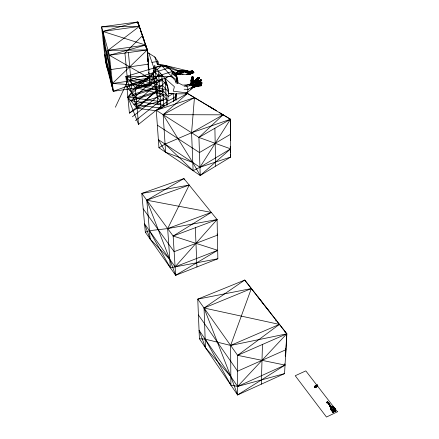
<?xml version="1.0" encoding="UTF-8"?>
<svg xmlns="http://www.w3.org/2000/svg" width="439" height="439" viewBox="0 0 439 439"><rect width="100%" height="100%" fill="white"/><g stroke="black" fill="none" stroke-linecap="round" stroke-linejoin="round"><path stroke-width="0.66" d="M284.697 363.777L285.032 365.078L237.587 394.957L237.625 355.327L197.764 299.135L244.677 280.093L286.76 333.838L284.56 373.611L237.587 394.957L199.41 338.76L197.764 299.135L251.327 288.588L230.618 345.444L230.892 385.102L237.598 386.463L284.56 373.611M316.552 386.836C315.718 385.788 317.21 387.297 316.338 386.221M189.807 85.073L190.921 83.761L190.943 80.321L191.816 76.891L192.348 76.578L193.165 77.044L193.1 80.386L191.777 83.377L190.828 84.513L189.615 84.765L191.141 83.646L192.946 83.311L199.147 78.065L198.96 77.544L198.071 77.396L195.607 79.958L198.637 77.302L198.993 77.632L195.245 81.769M189.889 85.029L191.141 83.646L191.163 80.205L192.03 76.776L192.425 76.715L192.897 76.825L192.628 80.128L191.777 83.377L192.545 83.333L193.336 84.392M173.734 93.919L173.537 101.837M188.199 71.853L188.199 71.513L192.518 70.92L193.144 71.859L188.26 72.923L193.884 72.72L193.369 71.798L193.835 72.336L193.369 72.929L188.177 73.362L192.672 73.494L192.298 72.671L190.515 72.803M317.298 386.09L316.859 386.194L317.732 386.172L317.743 385.651L316.717 385.563L316.706 386.084L317.37 386.133L316.256 386.265L316.673 386.457L316.552 386.83L316.706 386.369L316.289 386.622L316.151 385.969C316.042 386.858 317.145 386.803 316.327 385.886C315.18 385.974 316.942 385.305 315.965 385.908L316.365 386.929L316.08 386.347M330.792 405.883L330.013 406.256L329.585 405.702L330.364 405.329L331.176 406.273L330.007 406.832L330.024 405.093L327.752 402.042L327.362 402.223L327.966 402.316M163.665 100.026L160.454 101.041L157.338 97.463L153.288 74.981L153.354 70.322L155.263 67.633C163.017 62.398 171.885 69.296 176.648 75.519L177.795 80.425L177.927 82.987M316.042 386.397L316.19 385.793L316.557 386.83L316.157 385.804M176.204 100.196L176.324 93.512M316.157 386.578L316.398 386.907L316.327 385.886L316.365 386.858L316.245 385.925L316.217 386.315M317.529 386.188L317.743 385.651L316.777 386.133L316.717 385.563L317.496 385.486L316.782 385.612L316.777 386.133L317.37 386.029M317.199 386.271L316.832 385.541L317.616 386.194L317.622 385.568L316.909 385.694M317.638 386.111L317.496 385.486L316.782 385.612L316.706 386.084L317.024 386.298L317.029 385.672M316.996 386.221L317.309 385.458L317.49 386.111M317.375 385.766L317.424 385.442M261.315 384.174L262.456 344.467M197.545 84.573L201.792 83.388L201.677 82.417L197.962 82.998L197.528 82.746L201.331 80.847L201.402 80.123L201.128 79.783L196.826 81.544L200.826 79.744L201.353 80.123L201.111 80.963M190.943 80.321L191.827 80.057L193.1 80.386L192.962 80.666L193.165 77.044L192.134 76.693M275.901 320.931L275.944 319.828L244.792 280.049M177.647 83.388L177.795 80.425M153.195 68.967L154.808 65.235L155.274 67.628L165.015 78.351L167.709 86.225L168.477 91.949L167.374 105.031M285.147 332.751L285.202 331.648M192.962 80.666L193.165 77.044L192.628 80.128L192.348 76.578M148.168 67.419L148.195 62.914M316.228 386.364L316.503 386.556M316.162 386.304L315.01 387.083L314.851 386.721L315.476 386.221C315.707 388.306 314.708 385.458 315.729 386.797L315.723 386.386L315.098 386.885L315.432 387.214L315.619 386.468L314.785 386.671L315.081 387.132L315.723 386.386L315.405 386.172L314.785 386.671L315.081 387.132L314.955 386.638L315.476 386.221L315.954 386.797L315.284 387.264M316.299 386.271L316.327 385.886L316.623 386.496M315.405 386.172L315.954 386.797L315.416 386.463M230.135 147.603L230.629 148.87L199.959 167.27L193.122 170.711L191.574 132.765L194.444 97.645L156.273 110.31L158.945 147.751L200.239 175.496L230.673 157.041L230.459 119.265L187.53 93.491L156.273 110.31L198.933 137.445L230.629 148.87L230.239 146.33M316.003 387.489L316.091 386.556L315.411 385.672M330.578 409.247L331.022 409.34L332.559 411.831L335.303 411.217L335.133 408.802L331.193 407.864L330.973 409.763L332.608 411.409L332.96 412.347L335.303 411.217L335.533 409.318L333.141 406.223L330.792 407.348L330.578 409.247L332.96 412.347L335.358 410.8L335.445 410.059L333.091 411.189L330.71 408.089M315.817 386.836L315.114 387M190.603 74.251L190.466 73.461C191.135 75.887 179.063 73.626 177.197 74.229L178.058 70.553C171.847 67.831 165.596 64.945 158.77 64.209L161.826 65.652L176.708 82.197L182.712 85.122L190.482 84.639L191.986 85.331L192.639 86.938L192.046 88.508L187.349 92.525L185.126 93.825L173.142 93.809L168.653 93.403L167.802 87.602L165.113 79.744M175.545 99.878L176.105 94.445M316.113 386.424C316.524 386.989 315.992 387.286 316.508 386.002L316.069 386.007L316.327 386.644L316.151 385.969M180.193 74.098L177.197 74.229L178.058 70.553L179.864 70.959M333.058 406.975L333.146 406.223L331.193 407.864L332.608 411.409M332.559 411.831L333.536 406.739L330.792 407.348L333.179 410.449L335.358 410.8L333.009 411.93L330.627 408.83L330.973 409.763M333.201 406.618L333.234 406.338M333.388 406.536L333.355 406.816L333.119 406.509M333.453 406.942L333.486 406.662M332.96 412.347L333.179 410.449L335.133 408.802L332.778 409.933L331.022 409.34M335.198 408.874L333.903 407.2M334.315 407.985L334.249 407.65M334.134 411.782L334.353 409.883M334.595 408.094L334.995 409.027L334.529 408.352M334.924 408.72L334.776 408.336M335.292 409L335.352 409.982M332.778 409.933L335.533 409.318L335.412 410.366L335.445 409.203M154.451 81.16L150.012 85.912L113.278 91.301L105.536 62.118L108.043 50.331L139.322 26.439L139.487 28.436M163.242 88.919L128.973 80.085L168.938 67.946L172.297 71.546L171.665 76.309L172.028 77.527M197.66 86.099L201.04 85.819L201.594 85.391L201.463 84.936L197.78 84.689C208.015 85.325 194.768 85.951 193.149 87.537L198.121 85.66L198.126 83.47L197.55 81.95L196.551 81.078L199.147 78.065L198.96 77.544L198.285 77.275L195.821 79.843L193.846 81.067L196.2 79.876L196.568 80.255L197.193 81.583L195.009 82.713M180.841 74.454L180.983 72.885L180.352 71.283L178.025 70.915L180.901 70.591L184.885 71.096M316.821 386.062L316.903 385.59L317.627 385.672L317.616 386.194M316.618 386.336L316.195 386.534L316.332 386.084M316.289 386.419L316.42 386.046M105.925 59.117L111.934 86.247L112.433 83.481L104.68 54.463L106.776 66.799L111.094 78.455L113.278 91.301L149.425 78.104L153.452 73.851M174.684 100.569L176.094 94.138M162.002 78.647L134.021 104.564L163.083 95.422L167.972 100.959L173.696 97.968L175.721 96.075L176.061 94.341M177.197 74.229L178.058 70.553L179.359 70.888M316.782 385.612L317.024 386.298L316.903 385.59L317.139 386.276L317.627 385.672M315.674 386.973L315.372 386.304L314.851 386.721L315.312 387.132M316.662 386.529L316.245 386.128L316.508 386.002L316.201 386.66L316.574 386.457M193.1 80.386L194.065 80.952L192.946 83.311L194.576 85.89L196.568 80.255L198.637 77.302L192.946 83.311L190.828 84.513L191.986 85.331L192.408 86.752L198.126 83.47L201.677 82.417L201.945 83.136L197.759 84.458L198.049 84.743L195.015 85.133L191.848 87.932L197.879 85.984L201.26 85.704L201.512 85.182L195.015 85.133L194.521 85.984L191.848 87.932M175.721 96.075L176.566 93.737M177.784 71.145L178.058 70.553L176.039 74.476L177.784 71.145L168.23 67.535L161.206 65.389M115.364 107.22L127.595 81.281L124.934 53.07L142.532 35.592L137.895 21.95L137.912 23.289M217.854 258.758L170.354 267.795L167.671 228.593L189.209 185.088L141.802 193.418L145.325 232.198L175.638 275.313L217.854 258.758L217.096 219.549L183.936 178.563L141.802 193.418L173.147 236.039L175.638 275.313L217.689 250.312L173.147 236.039L211.307 212.399L146.785 200.195L150.154 239.063L169.778 259.35L175.638 275.313M195.13 82.839L201.485 80.562L197.528 82.746L201.485 80.562L200.607 79.86L201.139 80.238M230.629 148.87L200.239 175.496L192.787 162.507L165.602 152.223L158.369 139.646L199.959 167.27L230.459 119.265L191.574 132.765L165.069 144.096L158.945 147.751M315.504 386.885L315.048 387.105M155.373 69.011L153.469 71.683L153.326 76.254M327.143 403.106L327.79 402.195L327.675 401.729L326.506 402.283L327.143 403.106L328.306 402.552L327.675 401.729M330.534 405.444L330.024 405.093L329.365 406.004L330.007 406.832M192.408 86.752L194.762 84.019L201.945 83.136L198.044 84.079L197.759 84.458L201.792 83.388L201.88 82.724L201.413 82.378L197.643 82.938L197.962 82.998C193.429 84.557 188.935 86.713 184.001 86.209L200.711 80.348M315.295 387.182L315.608 387.072M180.714 70.827L180.297 71.337L180.901 70.591L184.907 71.129M175.512 81.588L176.763 80.057L176.648 75.519L172.297 71.546L132.144 83.822L162.842 91.658M150.154 239.063L144.568 223.83L175.101 266.852L217.096 219.549L167.671 228.593L149.425 230.678L145.325 232.198M197.561 79.838L196.332 81.199L196.606 81.665M315.855 386.732L315.01 387.083M315.235 387.127L315.581 386.748L315.301 386.254L315.954 386.797M237.587 394.957L230.832 376.596L205.452 347.655L199.059 330.249L237.598 386.463L286.76 333.838L230.618 345.444L205.15 339.138L199.41 338.76M149.721 82.022L153.732 77.758M194.065 80.952L191.777 83.377L189.615 84.765M191.986 85.331L193.149 84.101M315.542 386.907L315.301 387.05L315.575 386.929M333.009 411.93L335.286 409.433M111.934 86.247L108.043 50.331L147.306 49.925L150.012 85.912L112.433 83.481L147.306 49.925L137.802 21.961L101.601 26.872L105.536 62.118M200.239 175.496L198.933 137.445L223.056 114.826L163.138 114.678L165.602 152.223M263.554 303.997L257.545 296.325M201.04 85.819L201.594 85.391L201.303 84.903M155.532 71.486L127.886 97.123L138.521 124.402L166.48 102.062M163.988 105.212L130.893 100.772L160.652 73.192M165.256 82.241L137.1 108.301L129.412 113.108L125.916 76.49L161.826 65.652L135.267 87.504L127.886 97.123L137.1 108.301L155.675 110.694M195.783 81.594L196.716 80.754M185.126 93.825L186.432 92.662M192.787 162.507L163.138 114.678L187.53 93.491M315.795 386.786L314.889 386.589L315.207 387.214L315.652 386.797L315.164 387.083L314.889 386.589M328.652 404.127L329.398 403.529M314.977 386.803L315.603 386.304M129.412 113.108L156.899 91.153M132.386 116.796L163.165 92.212M135.475 120.626L163.281 98.418M198.044 84.079L195.015 85.133L194.762 84.019L201.128 79.783L196.826 81.544M237.598 386.463L285.032 365.078L237.625 355.327L279.369 324.399L204.058 308.008L205.452 347.655M230.832 376.596L204.058 308.008L244.677 280.093M173.191 93.567L168.23 96.492L162.759 90.33M230.546 134.268L199.454 152.563L157.338 125.175M169.778 259.35L146.785 200.195L183.936 178.563L184.287 179.858M198.933 137.445L230.459 119.265M191.574 132.765L223.056 114.826M163.138 114.678L194.444 97.645M194.762 84.019L197.687 82.433M198.055 82.96L201.677 82.417L197.643 82.938M315.526 386.024L316.519 385.557M192.639 86.938L188.084 89.402L184.144 89.221M166.677 105.239L165.026 78.351L168.318 76.704L171.665 76.309L176.763 80.057L177.164 82.57M333.179 410.449L335.533 409.318M331.193 407.864L333.536 406.739M328.136 402.431L327.357 402.804L326.934 402.256L327.714 401.883M328.427 403.759L329.228 403.375M197.55 81.95L201.353 80.123M316.157 386.068L316.59 386.523L316.245 385.925M237.625 355.327L286.76 333.838M187.266 71.502L186.493 71.316L181.027 73.269L177.411 73.516L180.983 72.885L186.762 70.416L187.266 71.502L184.868 72.495L193.144 71.859M230.618 345.444L279.369 324.399M189.741 84.952L190.482 84.639M190.564 89.128L192.046 88.508M204.058 308.008L251.327 288.588M193.369 72.929L193.884 72.72M190.828 84.513L192.068 84.019M175.101 266.852L217.689 250.312M173.147 236.039L217.096 219.549M167.671 228.593L211.307 212.399M146.785 200.195L189.209 185.088M192.672 73.494L187.157 73.873L190.63 74.098M199.959 167.27L230.673 157.041L230.288 154.49M186.948 71.272L187.058 70.657L180.352 71.283L177.757 72.144L180.983 72.885M162.814 107.083L160.899 107.692L158.446 71.134M166.293 99.06L137.1 108.301L125.916 76.49L171.665 76.309L170.453 76.677M160.976 103.088L157.804 104.098L155.274 67.628M130.893 100.772L163.067 90.719M156.696 88.173L127.886 97.123L160.877 101.634M165.662 88.799L136.194 97.996L126.909 86.9L155.982 77.994M133.088 94.286L162.425 85.188L168.477 91.949M162.507 85.715L159.489 86.648L154.177 80.677M166.825 77.796L135.267 87.504L125.916 76.49L156.432 84.431M129.944 90.522L162.463 80.502M162.073 75.349L158.797 76.353L153.354 70.322M113.278 91.301L109.399 55.254L145.655 45.074L146.022 47.631M192.271 87.729L194.142 87.218L193.462 85.55M191.805 87.86L194.142 87.218L193.467 86.121M106.776 66.799L102.852 31.421L137.802 21.961L137.994 23.283M185.768 72.237L192.534 70.975L193.1 71.475L185.768 72.237L185.812 72.627M188.364 72.386L188.315 71.996L192.518 70.92L192.545 71.222L186.926 71.694M197.78 84.689L201.463 84.936L193.577 86.071M198.126 83.47L201.896 82.73L201.199 82.494M317.315 386.249L317.062 386.128M188.819 71.766L190.06 71.584M112.433 83.481L149.425 78.104L149.041 75.42M151.96 62.316L157.914 61.471L158.128 64.698M148.377 64.182L110.935 69.538L103.16 40.827M111.094 78.455L102.852 31.421L139.322 26.439L101.601 26.872L109.399 55.254L147.306 49.925M108.043 50.331L145.655 45.074L145.759 46.43M188.869 72.451L193.467 71.842L193.594 72.583M186.246 71.305L188.249 71.573L192.534 70.975L192.644 72.1M198.192 85.144L201.43 85.501L194.521 85.984L193.648 85.193M190.735 72.731L192.03 72.638M326.506 402.283L327.79 402.195L328.306 402.552M316.826 386.172L317.37 386.133L317.024 386.298M188.88 72.495L193.835 72.336L193.369 71.798M168.653 93.403L171.347 93.271M182.031 74.026L183.266 73.977M183.315 72.276L183.414 71.206L186.762 70.416L186.904 70.882L183.272 71.886L180.352 71.283L183.414 71.206L186.509 70.525L187.223 71.113M190.564 72.984L192.628 73.11M180.352 71.283L183.321 71.337M316.942 386.216L317.249 386.221M179.013 73.966L180.199 74.037M197.561 84.804L199.91 84.947M188.271 73.565L190.553 73.867L190.246 73.423M316.299 386.594L316.634 386.474M195.821 79.843L196.2 79.876M174.42 73.73L176.357 73.928M134.021 104.564L161.25 108.148M178.025 70.915L179.233 71.091M172.543 71.749L177.076 72.545M335.358 410.8L335.303 411.217M164.587 65.296L189.846 71.376M166.063 95.285L135.267 87.504L138.521 124.402M102.852 31.421L145.655 45.074M180.901 70.591L183.337 71.414M172.302 71.53L173.29 71.919M147.531 52.477L154.797 56.977L157.914 61.471L158.029 64.588M193.786 83.849L198.121 85.66M109.399 55.254L149.425 78.104L148.997 76.803M187.607 93.452L212.575 108.428M208.635 106.073L216.564 110.831L210.292 107.056M219.571 112.636L230.535 119.221L230.656 140.381M184.512 71.359L183.93 70.986L186.509 70.525L186.493 71.316M316.585 386.391L315.926 385.914M316.717 385.563L317.139 386.276M316.826 385.804L317.145 386.018M316.711 385.826L317.029 386.04M314.785 386.671L315.487 387.176M314.9 386.88L315.421 387.225M172.039 73.472L176.687 77.297L177.707 82.252M172.154 72.616L176.676 76.562L177.839 83.476M165.026 78.351L174.382 86.692L173.284 91.191L183.058 92.426L187.349 92.525L188.084 89.402L186.893 86.28M165.069 144.096L193.122 170.711M315.098 386.885L315.432 387.214L315.081 386.721M330.024 405.093L331.176 406.273M162.09 80.002L167.709 86.225M153.288 74.981L159.143 81.522M155.082 86.351L159.829 91.729M163.687 104.756L164.883 106.134M188.199 71.513L188.315 71.996M315.432 387.214L314.955 386.638L315.328 387.297L315.202 386.803M175.562 82.345L176.412 83.383M265.172 306.06L269.041 310.993M275.944 319.828L286.881 333.788L285.641 356.172L285.114 355.113M335.5 409.598L335.166 409.159L335.467 409.894M335.347 410.026L335.325 409.378L335.38 410.46M143.202 208.849L174.14 251.684L217.398 235.167L217.058 233.905M198.423 314.955L237.614 371.174L285.882 349.735L285.559 348.473M193.5 86.187L194.142 87.218M333.475 406.739L333.717 407.162M149.425 230.678L170.354 267.795M205.15 339.138L230.892 385.102M315.476 386.221L315.85 386.88L315.723 386.386M315.301 386.254L315.603 386.715M316.19 385.793L316.442 386.369M316.042 385.661L316.267 386.452M315.372 386.304L315.531 386.666M192.545 83.333L193.001 84.442M154.797 56.977L157.475 64.665M148.777 52.971L153.93 68.1M141.528 32.64L142.648 37.063L142.532 35.597L143.405 38.155M142.532 35.597L144.288 40.761L142.9 36.667M138.011 23.393L138.351 24.397L138.236 22.954M138.933 26.115L139.695 28.365M141.254 32.952L140.167 28.634M142.851 37.661L143.46 39.455M143.866 40.646L144.469 42.424M145.073 44.202L146.105 47.247L145.995 45.777M147.438 54.271L147.8 55.341M147.872 60.011L148.228 61.087M148.119 63.298L148.486 64.407M148.53 64.977L148.162 63.869L148.755 68.089M148.217 64.637L148.591 65.751M192.298 72.671L192.43 73.373M194.247 84.584L194.576 85.89M333.141 406.223L333.294 406.854M148.58 68.495L148.914 70.037L147.4 49.909L144.958 42.731L145.035 43.713M230.261 150.423L230.651 152.97M147.745 59.731L148.014 61.641M148.563 72.067L148.755 73.406M190.005 73.939L190.049 74.323M186.356 73.867L186.405 74.251M316.832 385.541L316.892 386.111M128.413 52.581L131.7 88.601M139.19 25.764L139.306 27.213M138.817 24.666L138.894 25.632M143.548 38.588L143.624 39.565M147.027 48.811L147.136 50.293L146.39 46.951M147.29 52.285L147.531 55.55M147.723 58.102L148.02 61.981M161.755 74.767L163.807 106.628M195.328 227.72L196.935 266.961M176.763 80.057L176.676 76.562M214.891 128.248L215.637 166.156M191.827 80.057L191.777 83.377L191.163 80.205L192.425 76.715L191.827 80.057M199.147 78.065L196.551 81.078L199.147 78.065M328.641 403.595L328.394 403.792L329.168 404.796L329.914 404.198L329.14 403.194L329.217 403.842L329.486 403.71L328.707 402.706L327.911 403.09L328.685 404.094L328.948 403.968L328.641 403.595M198.96 77.544L198.79 78.477L198.96 77.544M337.399 411.782L326.484 417.05L295.227 375.735L305.824 370.889L337.399 411.782M330.408 405.488L329.804 405.395L330.408 405.488M317.408 384.805L314.527 386.15L314.84 387.478L317.721 386.133L317.408 384.805M193.467 71.842L191.47 71.952L193.467 71.842"/></g></svg>
